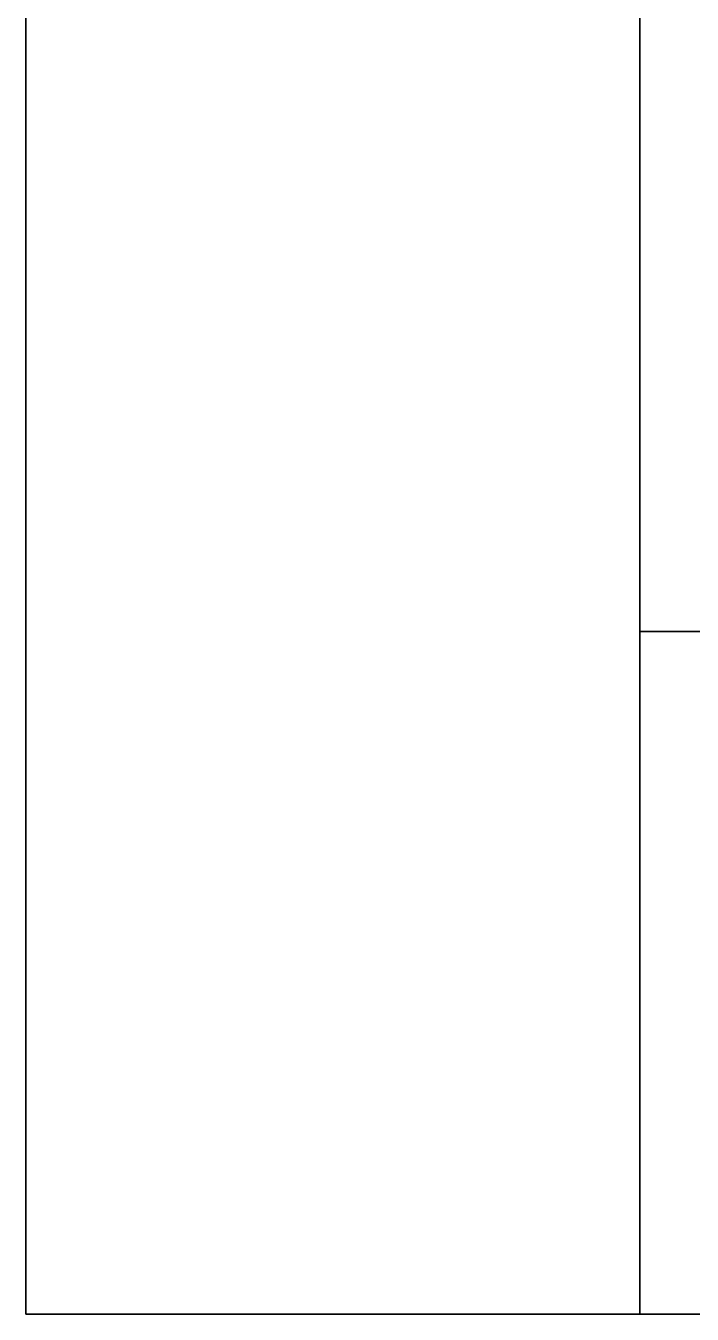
# Model space of a CAD drawing. Extents: x -1998 to 40, y -600 to 0.
# Drawn here: x -1998 to -1978.46, y -450 to -412.25 of the extents above; entities that cross this region are included whole.
import ezdxf

# ---------------------------------------------------------------- set-up
doc = ezdxf.new("R2010")
doc.units = 0

# ---------------------------------------------------------------- blocks, each defined once
blk = doc.blocks.new('rack tv terrero.bajo.Techo1', base_point=(1500, 0, 600))
at = {"layer": 'e-cerezo locarno H1632', "color": 0}
for points in [[(1500, 0, 600), (1500, 432, 600), (0, 432, 600), (0, 0, 600)], [(1500, 0, 582), (1500, 432, 582), (0, 432, 582), (0, 0, 582)]]:
    blk.add_3dface(points, dxfattribs=at)
at = {"layer": 'e-cerezp locarno', "color": 0}
for points in [[(0, 432, 582), (0, 0, 582), (0, 0, 600), (0, 432, 600)], [(0, 0, 582), (1500, 0, 582), (1500, 0, 600), (0, 0, 600)]]:
    blk.add_3dface(points, dxfattribs=at)
blk = doc.blocks.new('rack tv terrero.bajo.Techo')
at = {"layer": 'e-cerezo locarno H1632'}
blk.add_blockref('rack tv terrero.bajo.Techo1', (1500, 0, 600), dxfattribs=at)
blk = doc.blocks.new('rack tv terrero.bajo')
at = {"layer": 'rack tv terrero.bajo.Techo'}
blk.add_blockref('rack tv terrero.bajo.Techo', (0, 0), dxfattribs=at)
blk = doc.blocks.new('rack tv terrero.lateral[1].Lateral Derecho1', base_point=(18, 0))
at = {"layer": 'e-cerezo locarno', "color": 0}
blk.add_3dface([(0, 450, 626), (0, 0, 626), (18, 0, 626), (18, 450, 626)], dxfattribs=at)
at = {"layer": 'e-cerezo locarno H1632', "color": 0}
for points in [[(0, 0), (0, 450), (0, 450, 626), (0, 0, 626)], [(18, 0), (18, 450), (18, 450, 626), (18, 0, 626)]]:
    blk.add_3dface(points, dxfattribs=at)
at = {"layer": 'e-cerezp locarno', "color": 0}
for points in [[(0, 0), (0, 450), (18, 450), (18, 0)], [(0, 0, 626), (0, 0), (18, 0), (18, 0, 626)]]:
    blk.add_3dface(points, dxfattribs=at)
blk = doc.blocks.new('rack tv terrero.lateral[1].Lateral Derecho')
at = {"layer": 'e-cerezo locarno H1632'}
blk.add_blockref('rack tv terrero.lateral[1].Lateral Derecho1', (18, 0), dxfattribs=at)
blk = doc.blocks.new('rack tv terrero.lateral[1]')
at = {"layer": 'rack tv terrero.lateral[1].Lateral Derecho'}
blk.add_blockref('rack tv terrero.lateral[1].Lateral Derecho', (0, 0), dxfattribs=at)
blk = doc.blocks.new('rack tv terrero.piso tarima.D fondo [2]1')
at = {"layer": 'blanco', "color": 0}
blk.add_3dface([(0, 0), (0, 18), (0, 18, 50), (0, 0, 50)], dxfattribs=at)
at = {"layer": 'color', "color": 0}
blk.add_3dface([(1960, 0), (1960, 18), (0, 18), (0, 0)], dxfattribs=at)
at = {"layer": 'e-cerezo locarno H1632', "color": 0}
for points in [[(0, 0, 50), (0, 18, 50), (1960, 18, 50), (1960, 0, 50)], [(0, 0), (0, 0, 50), (1960, 0, 50), (1960, 0)]]:
    blk.add_3dface(points, dxfattribs=at)
blk = doc.blocks.new('rack tv terrero.piso tarima.D fondo [2]')
at = {"layer": 'e-cerezo locarno H1632'}
blk.add_blockref('rack tv terrero.piso tarima.D fondo [2]1', (0, 0), dxfattribs=at)
blk = doc.blocks.new('rack tv terrero.piso tarima')
at = {"layer": 'rack tv terrero.piso tarima.D fondo [2]'}
blk.add_blockref('rack tv terrero.piso tarima.D fondo [2]', (0, 0), dxfattribs=at)

msp = doc.modelspace()

# ---------------------------------------------------------------- block references
for name, p in [('rack tv terrero.bajo', (-1998, -450, 44)), ('rack tv terrero.lateral[1]', (-1998, -450)), ('rack tv terrero.piso tarima', (-1980, -430))]:
    msp.add_blockref(name, p)

doc.saveas('drawing.dxf')
